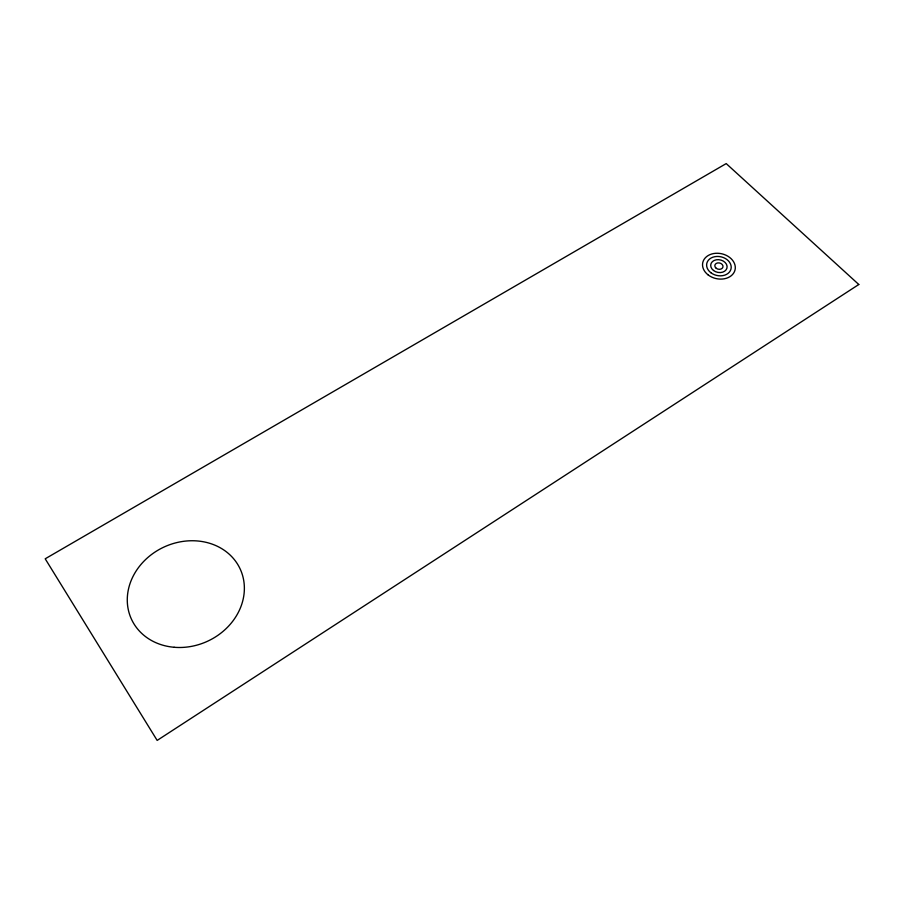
<?xml version="1.0" encoding="UTF-8"?>
<svg xmlns="http://www.w3.org/2000/svg" width="904" height="904" viewBox="0 0 904 904"><rect width="100%" height="100%" fill="white"/><g stroke="black" fill="none" stroke-linecap="round" stroke-linejoin="round"><path stroke-width="1.36" d="M858.8 284.5L157.16 740.41L45.2 558.796L726.206 163.59L858.8 284.5M174.133 647.275A59.879 51.89 -24.8 0 0 241.345 571.769A59.879 51.89 -24.8 0 0 141.984 563.294A59.879 51.89 -24.8 0 0 174.133 647.275M716.205 268.273A4.136 3.187 12.5 0 0 722.929 267.087A4.136 3.187 12.5 0 0 717.584 262.94A4.136 3.187 12.5 0 0 716.205 268.273M713.505 270.477A8.283 6.362 12.5 0 0 726.952 268.07A8.283 6.362 12.5 0 0 716.262 259.798A8.283 6.362 12.5 0 0 713.505 270.477M710.826 272.692A12.419 9.548 12.5 0 0 730.986 269.053A12.419 9.548 12.5 0 0 714.917 256.668A12.419 9.548 12.5 0 0 710.826 272.692M708.148 274.929A16.566 12.735 12.5 0 0 735.009 270.047A16.566 12.735 12.5 0 0 713.572 253.561A16.566 12.735 12.5 0 0 708.148 274.929"/></g></svg>
